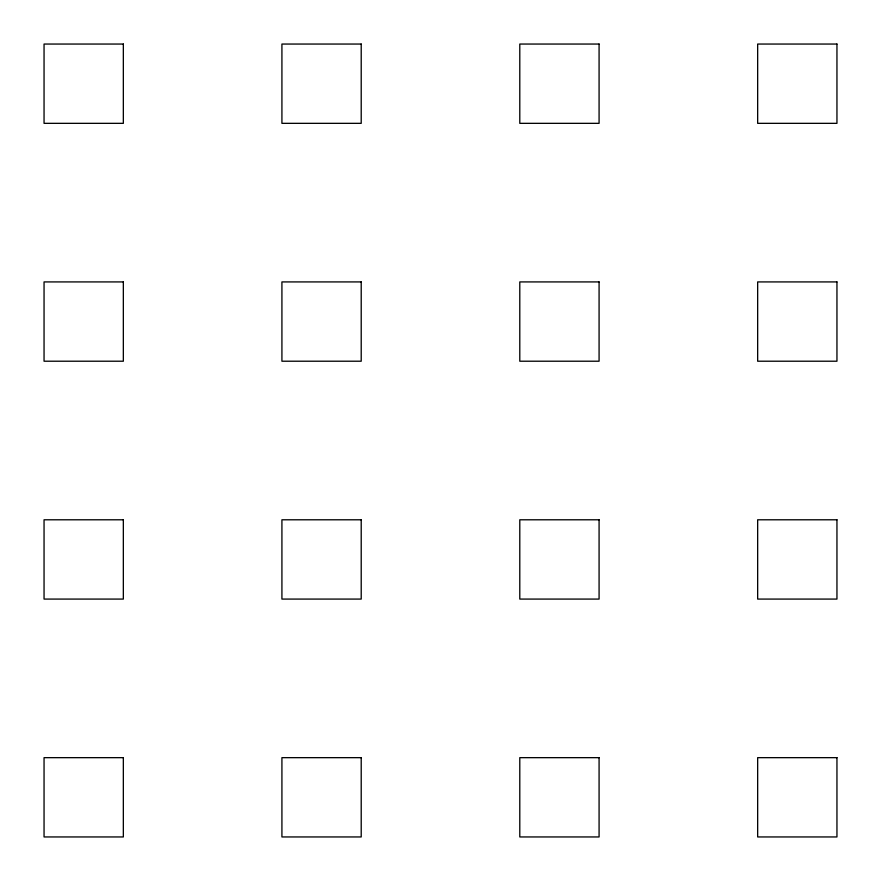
<?xml version="1.0" encoding="UTF-8"?>
<svg xmlns="http://www.w3.org/2000/svg" width="881" height="881" viewBox="0 0 881 881"><rect width="100%" height="100%" fill="white"/><g stroke="black" fill="none" stroke-linecap="round" stroke-linejoin="round"><path stroke-width="1.32" d="M123.34 44.05L44.05 44.05L44.05 123.34L123.34 123.34L123.34 44.05M361.21 44.05L281.92 44.05L281.92 123.34L361.21 123.34L361.21 44.05M599.08 44.05L519.79 44.05L519.79 123.34L599.08 123.34L599.08 44.05M836.95 44.05L757.66 44.05L757.66 123.34L836.95 123.34L836.95 44.05M123.34 281.92L44.05 281.92L44.05 361.21L123.34 361.21L123.34 281.92M361.21 281.92L281.92 281.92L281.92 361.21L361.21 361.21L361.21 281.92M599.08 281.92L519.79 281.92L519.79 361.21L599.08 361.21L599.08 281.92M836.95 281.92L757.66 281.92L757.66 361.21L836.95 361.21L836.95 281.92M123.34 519.79L44.05 519.79L44.05 599.08L123.34 599.08L123.34 519.79M361.21 519.79L281.92 519.79L281.92 599.08L361.21 599.08L361.21 519.79M599.08 519.79L519.79 519.79L519.79 599.08L599.08 599.08L599.08 519.79M836.95 519.79L757.66 519.79L757.66 599.08L836.95 599.08L836.95 519.79M123.34 757.66L44.05 757.66L44.05 836.95L123.34 836.95L123.34 757.66M361.21 757.66L281.92 757.66L281.92 836.95L361.21 836.95L361.21 757.66M599.08 757.66L519.79 757.66L519.79 836.95L599.08 836.95L599.08 757.66M836.95 757.66L757.66 757.66L757.66 836.95L836.95 836.95L836.95 757.66"/></g></svg>
